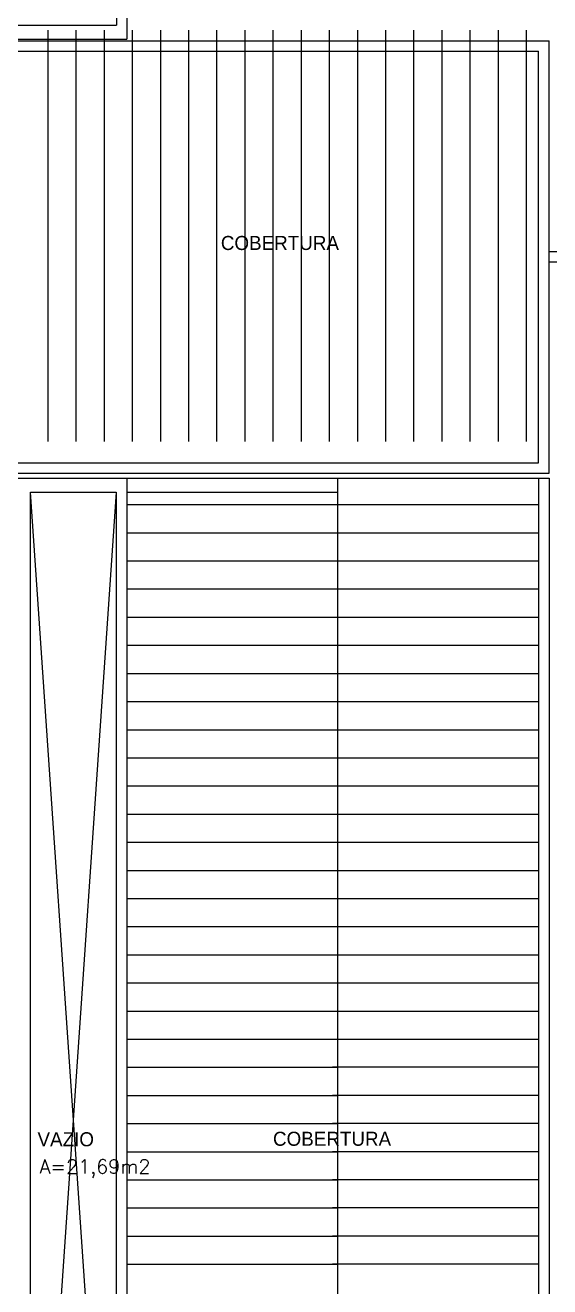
# Model space of a CAD drawing. Header units: centimetres. Extents: x -15 to 273, y 1 to 137.
# Drawn here: x 9.38 to 16.84, y 56.44 to 74.38 of the extents above; entities that cross this region are included whole.
import ezdxf

# ---------------------------------------------------------------- set-up
doc = ezdxf.new("R2010")
doc.units = ezdxf.units.CM
doc.header["$LTSCALE"] = 0.003
doc.header["$MEASUREMENT"] = 0
doc.layers.get('0').update_dxf_attribs({"linetype": 'CONTINUOUS'})
for name, color, linetype in [('ALV', 2, 'CONTINUOUS'), ('AREA', 2, 'CONTINUOUS'), ('COB', 1, 'CONTINUOUS'), ('PainelFELTRO', 2, 'CONTINUOUS')]:
    doc.layers.add(name, color=color, linetype=linetype)
doc.styles.add('UNB-100', font='simplex.shx', dxfattribs={"height": 0.2})

msp = doc.modelspace()

# ---------------------------------------------------------------- linework, layer by layer
at = {"color": 1}
for p, q in [((10.676, 49.937), (9.457, 67.737)), ((10.676, 67.737), (9.457, 49.937))]:
    msp.add_line(p, q, dxfattribs=at)
at = {"layer": 'ALV'}
for p, q in [((10.677, 92.377), (10.677, 74.377)), ((10.827, 92.377), (10.827, 74.177)), ((4.826, 74.377), (10.677, 74.377)), ((-1.173, 74.177), (10.827, 74.177)), ((7.827, 74.157), (16.827, 74.157)), ((16.827, 68.007), (16.827, 74.157)), ((7.827, 74.007), (16.677, 74.007)), ((16.677, 68.157), (16.677, 74.007)), ((20.397, 71.157), (16.823, 71.157)), ((20.397, 71.007), (16.823, 71.007)), ((7.627, 68.157), (16.677, 68.157)), ((7.827, 68.007), (16.827, 68.007)), ((4.827, 67.937), (10.826, 67.937)), ((10.826, 67.937), (10.826, 49.937)), ((10.826, 67.937), (16.827, 67.937)), ((13.827, 49.937), (13.827, 67.937)), ((16.677, 67.937), (16.677, 49.937)), ((16.827, 67.937), (16.827, 49.737)), ((9.457, 67.737), (10.676, 67.737)), ((10.676, 67.737), (10.676, 49.937)), ((10.826, 67.737), (13.827, 67.737))]:
    msp.add_line(p, q, dxfattribs=at)
at = {"layer": 'COB'}
for p, q in [((9.702, 74.307), (9.702, 68.457)), ((10.102, 74.307), (10.102, 68.457)), ((10.502, 74.307), (10.502, 68.457)), ((10.902, 74.307), (10.902, 68.457)), ((11.302, 74.307), (11.302, 68.457)), ((11.702, 74.307), (11.702, 68.457)), ((12.102, 74.307), (12.102, 68.457)), ((12.502, 74.307), (12.502, 68.457)), ((12.902, 74.307), (12.902, 68.457)), ((13.302, 74.307), (13.302, 68.457)), ((13.702, 74.307), (13.702, 68.457)), ((14.102, 74.307), (14.102, 68.457)), ((14.502, 74.307), (14.502, 68.457)), ((14.902, 74.307), (14.902, 68.457)), ((15.302, 74.307), (15.302, 68.457)), ((15.702, 74.307), (15.702, 68.457)), ((16.102, 74.307), (16.102, 68.457)), ((16.502, 74.307), (16.502, 68.457)), ((10.826, 67.562), (16.677, 67.562)), ((10.826, 67.162), (16.677, 67.162)), ((10.826, 66.762), (16.677, 66.762)), ((10.826, 66.362), (16.677, 66.362)), ((10.826, 65.962), (16.677, 65.962)), ((10.826, 65.562), (16.677, 65.562)), ((10.826, 65.162), (16.677, 65.162)), ((10.826, 64.762), (16.677, 64.762)), ((10.826, 64.362), (16.677, 64.362)), ((10.826, 63.962), (16.677, 63.962)), ((10.826, 63.562), (16.677, 63.562)), ((10.826, 63.162), (16.677, 63.162)), ((10.826, 62.762), (16.677, 62.762)), ((10.826, 62.362), (16.677, 62.362)), ((10.826, 61.962), (16.677, 61.962)), ((10.826, 61.562), (16.677, 61.562)), ((10.826, 61.162), (16.677, 61.162)), ((10.826, 60.762), (16.677, 60.762)), ((10.826, 60.362), (16.677, 60.362)), ((10.826, 59.962), (16.677, 59.962)), ((10.826, 59.562), (13.827, 59.562)), ((16.677, 59.562), (13.751, 59.562)), ((16.677, 59.562), (13.751, 59.562)), ((10.826, 59.162), (13.827, 59.162)), ((16.677, 59.162), (13.751, 59.162)), ((16.677, 59.162), (13.751, 59.162)), ((16.677, 59.162), (13.751, 59.162)), ((16.677, 59.162), (13.751, 59.162)), ((10.826, 58.762), (13.827, 58.762)), ((16.677, 58.762), (13.751, 58.762)), ((10.826, 58.362), (13.827, 58.362)), ((16.677, 58.362), (13.751, 58.362)), ((10.826, 57.962), (13.827, 57.962)), ((16.677, 57.962), (13.751, 57.962)), ((10.826, 57.562), (13.827, 57.562)), ((16.677, 57.562), (13.751, 57.562)), ((10.826, 57.162), (13.827, 57.162)), ((16.677, 57.162), (13.751, 57.162)), ((10.826, 56.762), (13.827, 56.762)), ((16.677, 56.762), (13.751, 56.762))]:
    msp.add_line(p, q, dxfattribs=at)
at = {"layer": 'PainelFELTRO'}
msp.add_line((9.457, 49.937), (9.457, 67.737), dxfattribs=at)
msp.add_lwpolyline([(9.457, 67.737), (10.676, 67.737), (10.676, 49.937), (9.457, 49.937)], close=True, dxfattribs=at)

# ---------------------------------------------------------------- texts
at = {"layer": 'ALV'}
for s, p in [('COBERTURA', (12.162, 71.181)), ('COBERTURA', (12.903, 58.446)), ('VAZIO', (9.556, 58.439))]:
    msp.add_text(s, height=0.2, dxfattribs=at).set_placement(p)
at = {"layer": 'AREA', "style": 'UNB-100'}
msp.add_text('A=21,69m2', height=0.2, dxfattribs=at).set_placement((9.584, 58.051))

doc.saveas('drawing.dxf')
